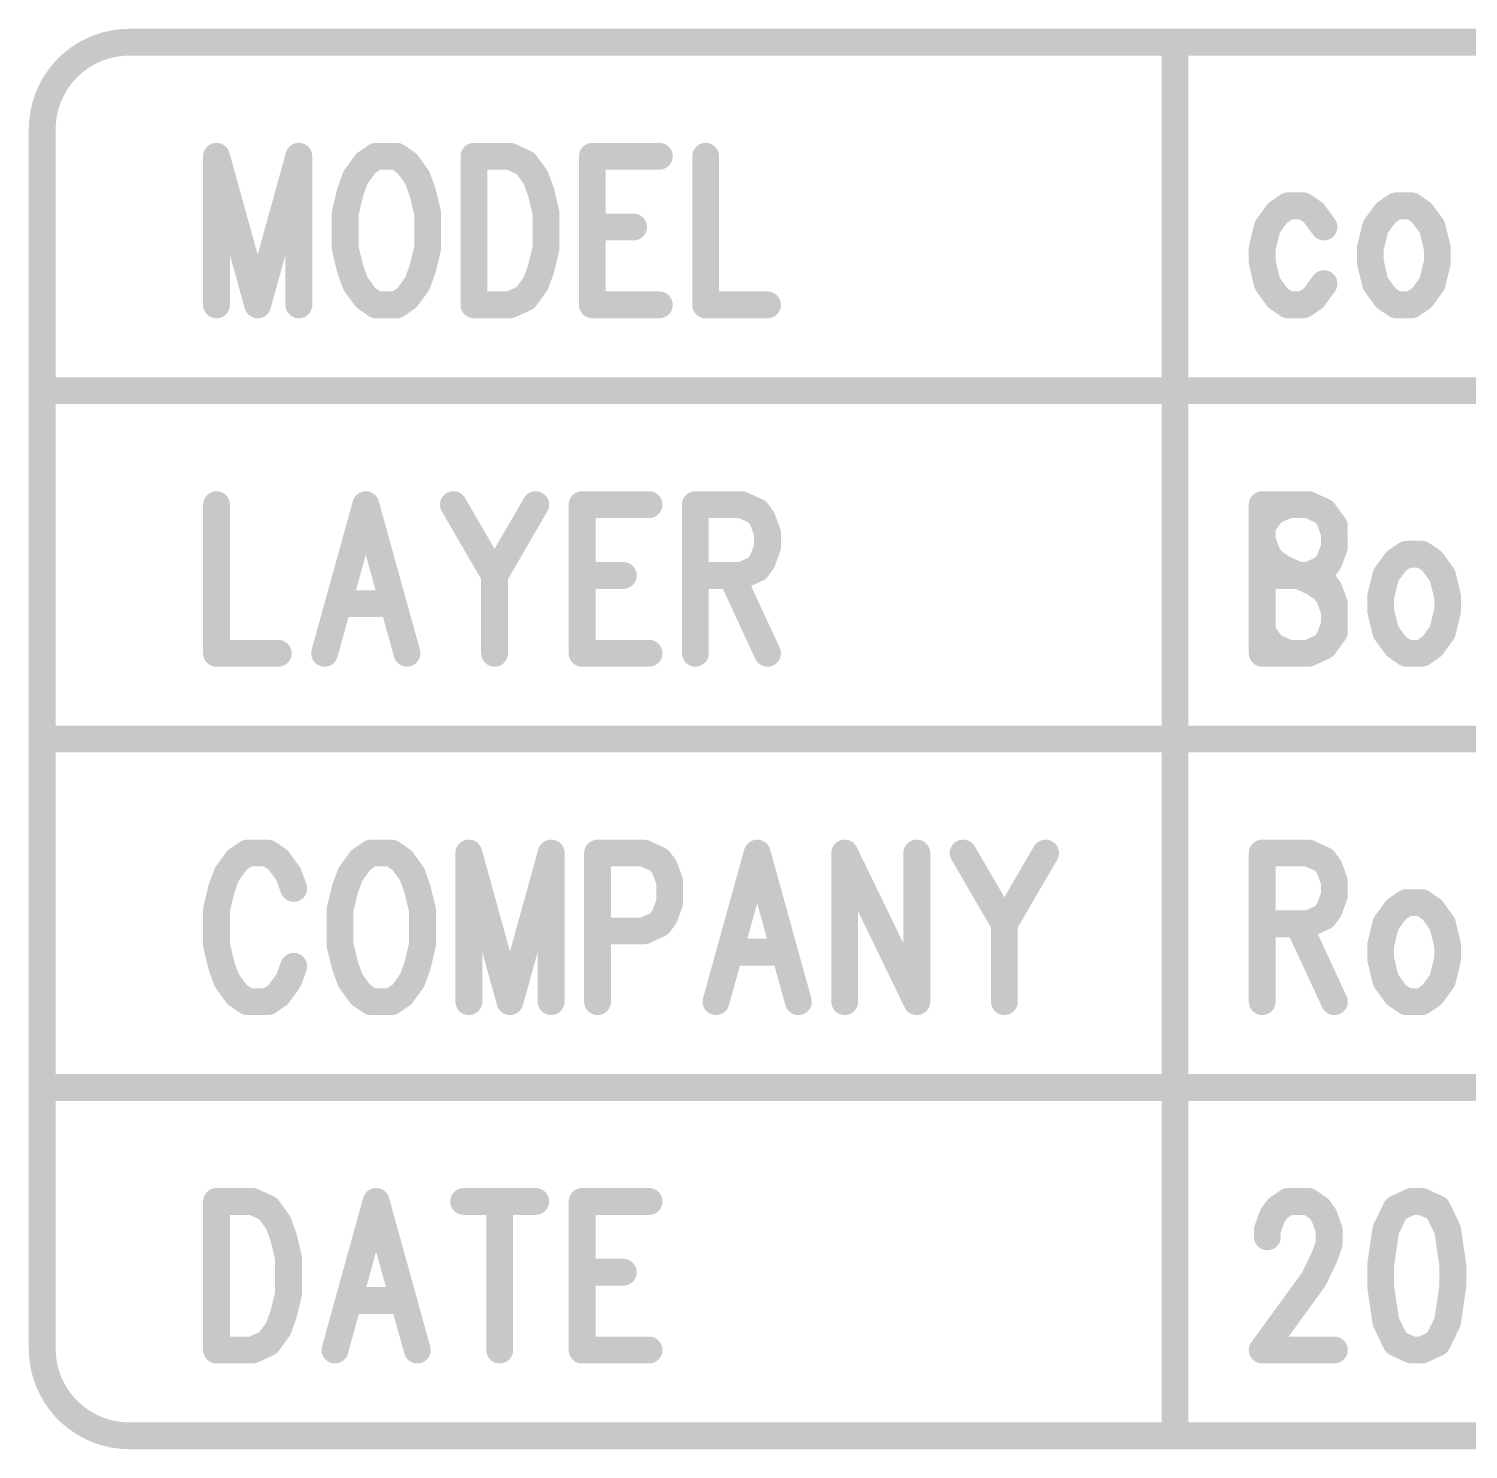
# Model space of a CAD drawing. Extents: x 100 to 144.1, y 93.1 to 144.1.
# Drawn here: x 100 to 105.37, y 93.15 to 98.45 of the extents above; entities that cross this region are included whole.
import ezdxf

# ---------------------------------------------------------------- set-up
doc = ezdxf.new("R2010")
doc.units = 0
doc.layers.get('0').update_dxf_attribs({"linetype": 'CONTINUOUS'})
doc.layers.add('MASK-BOTTOM_PHO', color=5, linetype='CONTINUOUS')
doc.layers.add('SILK-BOTTOM_PHO', color=14, linetype='CONTINUOUS')

# ---------------------------------------------------------------- blocks, each defined once
blk = doc.blocks.new('ROUND_1')
at = {"const_width": 0.050038}
blk.add_lwpolyline([(-0.025018, 0, 1), (0.025018, 0, 1)], format="xyb", close=True, dxfattribs=at)

msp = doc.modelspace()

# ---------------------------------------------------------------- linework, layer by layer
at = {"layer": 'MASK-BOTTOM_PHO', "const_width": 0.100076}
for points in [[(100.374958, 98.400108, 0.4142154), (100.050092, 98.074988)], [(100.050092, 93.525086, 0.4142154), (100.374958, 93.199966)]]:
    msp.add_lwpolyline(points, format="xyb", dxfattribs=at)
for points in [[(127.674878, 98.400108), (100.374958, 98.400108)], [(104.274874, 98.400108), (104.274874, 93.199966)], [(100.050092, 98.074988), (100.050092, 93.525086)], [(100.700078, 97.974404), (100.700078, 97.419922)], [(100.700078, 97.974404), (100.853748, 97.419922)], [(101.007164, 97.974404), (100.853748, 97.419922)], [(101.007164, 97.974404), (101.007164, 97.419922)], [(101.295454, 97.974404), (101.256846, 97.947988)], [(101.372162, 97.974404), (101.295454, 97.974404)], [(101.410516, 97.947988), (101.372162, 97.974404)], [(101.660198, 97.974404), (101.660198, 97.419922)], [(101.660198, 97.974404), (101.794564, 97.974404)], [(101.794564, 97.974404), (101.852222, 97.947988)], [(102.101904, 97.974404), (102.101904, 97.419922)], [(102.101904, 97.974404), (102.351586, 97.974404)], [(102.524306, 97.974404), (102.524306, 97.419922)], [(101.256846, 97.947988), (101.218492, 97.895156)], [(101.44887, 97.895156), (101.410516, 97.947988)], [(101.852222, 97.947988), (101.890576, 97.895156)], [(101.218492, 97.895156), (101.199442, 97.842324)], [(101.468174, 97.842324), (101.44887, 97.895156)], [(101.890576, 97.895156), (101.90988, 97.842324)], [(101.199442, 97.842324), (101.180138, 97.763076)], [(101.487478, 97.763076), (101.468174, 97.842324)], [(101.90988, 97.842324), (101.929184, 97.763076)], [(101.180138, 97.763076), (101.180138, 97.63125)], [(101.487478, 97.63125), (101.487478, 97.763076)], [(101.929184, 97.763076), (101.929184, 97.63125)], [(104.657652, 97.763076), (104.619298, 97.710498)], [(104.696006, 97.789492), (104.657652, 97.763076)], [(104.753664, 97.789492), (104.696006, 97.789492)], [(104.792018, 97.763076), (104.753664, 97.789492)], [(104.830372, 97.710498), (104.792018, 97.763076)], [(105.061004, 97.763076), (105.022396, 97.710498)], [(105.099358, 97.789492), (105.061004, 97.763076)], [(105.157016, 97.789492), (105.099358, 97.789492)], [(105.19537, 97.763076), (105.157016, 97.789492)], [(105.233724, 97.710498), (105.19537, 97.763076)], [(102.101904, 97.710498), (102.255574, 97.710498)], [(104.619298, 97.710498), (104.599994, 97.63125)], [(105.022396, 97.710498), (105.003346, 97.63125)], [(105.253028, 97.63125), (105.233724, 97.710498)], [(101.180138, 97.63125), (101.199442, 97.552002)], [(101.468174, 97.552002), (101.487478, 97.63125)], [(101.929184, 97.63125), (101.90988, 97.552002)], [(104.599994, 97.63125), (104.599994, 97.578418)], [(105.003346, 97.63125), (105.003346, 97.578418)], [(105.253028, 97.578418), (105.253028, 97.63125)], [(101.199442, 97.552002), (101.218492, 97.49917)], [(101.44887, 97.49917), (101.468174, 97.552002)], [(101.90988, 97.552002), (101.890576, 97.49917)], [(104.599994, 97.578418), (104.619298, 97.49917)], [(105.003346, 97.578418), (105.022396, 97.49917)], [(105.233724, 97.49917), (105.253028, 97.578418)], [(101.218492, 97.49917), (101.256846, 97.446338)], [(101.410516, 97.446338), (101.44887, 97.49917)], [(101.890576, 97.49917), (101.852222, 97.446338)], [(104.619298, 97.49917), (104.657652, 97.446338)], [(104.792018, 97.446338), (104.830372, 97.49917)], [(105.022396, 97.49917), (105.061004, 97.446338)], [(105.19537, 97.446338), (105.233724, 97.49917)], [(101.256846, 97.446338), (101.295454, 97.419922)], [(101.372162, 97.419922), (101.410516, 97.446338)], [(101.852222, 97.446338), (101.794564, 97.419922)], [(104.657652, 97.446338), (104.696006, 97.419922)], [(104.753664, 97.419922), (104.792018, 97.446338)], [(105.061004, 97.446338), (105.099358, 97.419922)], [(105.157016, 97.419922), (105.19537, 97.446338)], [(101.295454, 97.419922), (101.372162, 97.419922)], [(101.794564, 97.419922), (101.660198, 97.419922)], [(102.101904, 97.419922), (102.351586, 97.419922)], [(102.524306, 97.419922), (102.754938, 97.419922)], [(104.696006, 97.419922), (104.753664, 97.419922)], [(105.099358, 97.419922), (105.157016, 97.419922)], [(120.525032, 97.099882), (100.050092, 97.099882)], [(100.700078, 96.674432), (100.700078, 96.11995)], [(101.256846, 96.674432), (101.103176, 96.11995)], [(101.256846, 96.674432), (101.410516, 96.11995)], [(101.58349, 96.674432), (101.73716, 96.410272)], [(101.890576, 96.674432), (101.73716, 96.410272)], [(102.06355, 96.674432), (102.06355, 96.11995)], [(102.06355, 96.674432), (102.313232, 96.674432)], [(102.485952, 96.674432), (102.485952, 96.11995)], [(102.485952, 96.674432), (102.658926, 96.674432)], [(102.658926, 96.674432), (102.716584, 96.648016)], [(102.716584, 96.648016), (102.735634, 96.6216)], [(104.638348, 96.648016), (104.599994, 96.595184)], [(104.696006, 96.674432), (104.638348, 96.648016)], [(104.772714, 96.674432), (104.696006, 96.674432)], [(104.830372, 96.648016), (104.772714, 96.674432)], [(104.86898, 96.595184), (104.830372, 96.648016)], [(102.735634, 96.6216), (102.754938, 96.568768)], [(104.599994, 96.595184), (104.599994, 96.542352)], [(102.754938, 96.568768), (102.754938, 96.515936)], [(104.599994, 96.542352), (104.619298, 96.48952)], [(102.754938, 96.515936), (102.735634, 96.463104)], [(104.619298, 96.48952), (104.638348, 96.463104)], [(105.137712, 96.48952), (105.099358, 96.463104)], [(105.19537, 96.48952), (105.137712, 96.48952)], [(105.233724, 96.463104), (105.19537, 96.48952)], [(102.716584, 96.436688), (102.658926, 96.410272)], [(102.735634, 96.463104), (102.716584, 96.436688)], [(104.638348, 96.463104), (104.676702, 96.436688)], [(104.676702, 96.436688), (104.792018, 96.38411)], [(105.099358, 96.463104), (105.061004, 96.410272)], [(105.272078, 96.410272), (105.233724, 96.463104)], [(101.73716, 96.410272), (101.73716, 96.11995)], [(102.06355, 96.410272), (102.21722, 96.410272)], [(102.658926, 96.410272), (102.485952, 96.410272)], [(102.620572, 96.410272), (102.754938, 96.11995)], [(104.792018, 96.38411), (104.830372, 96.357694)], [(105.061004, 96.410272), (105.0417, 96.331278)], [(105.291382, 96.331278), (105.272078, 96.410272)], [(104.830372, 96.357694), (104.849676, 96.331278)], [(104.849676, 96.331278), (104.86898, 96.278446)], [(105.0417, 96.331278), (105.0417, 96.278446)], [(105.291382, 96.278446), (105.291382, 96.331278)], [(101.160834, 96.304862), (101.352858, 96.304862)], [(104.86898, 96.278446), (104.86898, 96.199198)], [(105.0417, 96.278446), (105.061004, 96.199198)], [(105.272078, 96.199198), (105.291382, 96.278446)], [(104.638348, 96.146366), (104.599994, 96.199198)], [(104.86898, 96.199198), (104.830372, 96.146366)], [(105.061004, 96.199198), (105.099358, 96.146366)], [(105.233724, 96.146366), (105.272078, 96.199198)], [(100.700078, 96.11995), (100.930456, 96.11995)], [(102.06355, 96.11995), (102.313232, 96.11995)], [(104.696006, 96.11995), (104.638348, 96.146366)], [(104.772714, 96.11995), (104.696006, 96.11995)], [(104.830372, 96.146366), (104.772714, 96.11995)], [(105.099358, 96.146366), (105.137712, 96.11995)], [(105.137712, 96.11995), (105.19537, 96.11995)], [(105.19537, 96.11995), (105.233724, 96.146366)], [(120.525032, 95.79991), (100.050092, 95.79991)], [(100.776786, 95.348044), (100.738432, 95.295212)], [(100.81514, 95.37446), (100.776786, 95.348044)], [(100.892102, 95.37446), (100.81514, 95.37446)], [(100.930456, 95.348044), (100.892102, 95.37446)], [(100.96881, 95.295212), (100.930456, 95.348044)], [(101.237796, 95.348044), (101.199442, 95.295212)], [(101.27615, 95.37446), (101.237796, 95.348044)], [(101.352858, 95.37446), (101.27615, 95.37446)], [(101.391466, 95.348044), (101.352858, 95.37446)], [(101.42982, 95.295212), (101.391466, 95.348044)], [(101.641148, 95.37446), (101.641148, 94.819978)], [(101.641148, 95.37446), (101.794564, 94.819978)], [(101.948234, 95.37446), (101.794564, 94.819978)], [(101.948234, 95.37446), (101.948234, 94.819978)], [(102.121208, 95.37446), (102.121208, 94.819978)], [(102.121208, 95.37446), (102.293928, 95.37446)], [(102.293928, 95.37446), (102.351586, 95.348044)], [(102.351586, 95.348044), (102.37089, 95.321628)], [(102.716584, 95.37446), (102.562914, 94.819978)], [(102.716584, 95.37446), (102.87, 94.819978)], [(103.042974, 95.37446), (103.042974, 94.819978)], [(103.042974, 95.37446), (103.311706, 94.819978)], [(103.311706, 95.37446), (103.311706, 94.819978)], [(103.48468, 95.37446), (103.63835, 95.1103)], [(103.79202, 95.37446), (103.63835, 95.1103)], [(104.599994, 95.37446), (104.599994, 94.819978)], [(104.599994, 95.37446), (104.772714, 95.37446)], [(104.772714, 95.37446), (104.830372, 95.348044)], [(104.830372, 95.348044), (104.849676, 95.321628)], [(100.738432, 95.295212), (100.719128, 95.24238)], [(100.988114, 95.24238), (100.96881, 95.295212)], [(101.199442, 95.295212), (101.180138, 95.24238)], [(101.44887, 95.24238), (101.42982, 95.295212)], [(102.37089, 95.321628), (102.38994, 95.268796)], [(104.849676, 95.321628), (104.86898, 95.268796)], [(100.719128, 95.24238), (100.700078, 95.163132)], [(101.180138, 95.24238), (101.160834, 95.163132)], [(101.468174, 95.163132), (101.44887, 95.24238)], [(102.38994, 95.268796), (102.38994, 95.189548)], [(104.86898, 95.268796), (104.86898, 95.215964)], [(102.38994, 95.189548), (102.37089, 95.136716)], [(104.86898, 95.215964), (104.849676, 95.163132)], [(105.137712, 95.189548), (105.099358, 95.163132)], [(105.19537, 95.189548), (105.137712, 95.189548)], [(105.233724, 95.163132), (105.19537, 95.189548)], [(100.700078, 95.163132), (100.700078, 95.031052)], [(101.160834, 95.163132), (101.160834, 95.031052)], [(101.468174, 95.031052), (101.468174, 95.163132)], [(102.37089, 95.136716), (102.351586, 95.1103)], [(104.830372, 95.136716), (104.772714, 95.1103)], [(104.849676, 95.163132), (104.830372, 95.136716)], [(105.099358, 95.163132), (105.061004, 95.1103)], [(105.272078, 95.1103), (105.233724, 95.163132)], [(102.293928, 95.083884), (102.121208, 95.083884)], [(102.351586, 95.1103), (102.293928, 95.083884)], [(103.63835, 95.1103), (103.63835, 94.819978)], [(104.772714, 95.1103), (104.599994, 95.1103)], [(104.73436, 95.1103), (104.86898, 94.819978)], [(105.061004, 95.1103), (105.0417, 95.031052)], [(105.291382, 95.031052), (105.272078, 95.1103)], [(100.700078, 95.031052), (100.719128, 94.952058)], [(101.160834, 95.031052), (101.180138, 94.952058)], [(101.44887, 94.952058), (101.468174, 95.031052)], [(105.0417, 95.031052), (105.0417, 94.978474)], [(105.291382, 94.978474), (105.291382, 95.031052)], [(102.620572, 95.00489), (102.812596, 95.00489)], [(105.0417, 94.978474), (105.061004, 94.899226)], [(105.272078, 94.899226), (105.291382, 94.978474)], [(100.719128, 94.952058), (100.738432, 94.899226)], [(100.96881, 94.899226), (100.988114, 94.952058)], [(101.180138, 94.952058), (101.199442, 94.899226)], [(101.42982, 94.899226), (101.44887, 94.952058)], [(100.738432, 94.899226), (100.776786, 94.846394)], [(100.930456, 94.846394), (100.96881, 94.899226)], [(101.199442, 94.899226), (101.237796, 94.846394)], [(101.391466, 94.846394), (101.42982, 94.899226)], [(105.061004, 94.899226), (105.099358, 94.846394)], [(105.233724, 94.846394), (105.272078, 94.899226)], [(100.776786, 94.846394), (100.81514, 94.819978)], [(100.81514, 94.819978), (100.892102, 94.819978)], [(100.892102, 94.819978), (100.930456, 94.846394)], [(101.237796, 94.846394), (101.27615, 94.819978)], [(101.27615, 94.819978), (101.352858, 94.819978)], [(101.352858, 94.819978), (101.391466, 94.846394)], [(105.099358, 94.846394), (105.137712, 94.819978)], [(105.137712, 94.819978), (105.19537, 94.819978)], [(105.19537, 94.819978), (105.233724, 94.846394)], [(120.525032, 94.499938), (100.050092, 94.499938)], [(100.700078, 94.074488), (100.700078, 93.520006)], [(100.700078, 94.074488), (100.834444, 94.074488)], [(100.834444, 94.074488), (100.892102, 94.048072)], [(101.295454, 94.074488), (101.141784, 93.520006)], [(101.295454, 94.074488), (101.44887, 93.520006)], [(101.621844, 94.074488), (101.890576, 94.074488)], [(101.75621, 94.074488), (101.75621, 93.520006)], [(102.06355, 94.074488), (102.06355, 93.520006)], [(102.06355, 94.074488), (102.313232, 94.074488)], [(104.657652, 94.048072), (104.696006, 94.074488)], [(104.696006, 94.074488), (104.772714, 94.074488)], [(104.772714, 94.074488), (104.811322, 94.048072)], [(105.157016, 94.074488), (105.099358, 94.048072)], [(105.19537, 94.074488), (105.157016, 94.074488)], [(105.253028, 94.048072), (105.19537, 94.074488)], [(100.892102, 94.048072), (100.930456, 93.99524)], [(104.619298, 93.968824), (104.638348, 94.021656)], [(104.638348, 94.021656), (104.657652, 94.048072)], [(104.811322, 94.048072), (104.830372, 94.021656)], [(104.830372, 94.021656), (104.849676, 93.968824)], [(105.099358, 94.048072), (105.061004, 93.968824)], [(105.291382, 93.968824), (105.253028, 94.048072)], [(100.930456, 93.99524), (100.94976, 93.942408)], [(104.619298, 93.942408), (104.619298, 93.968824)], [(104.849676, 93.968824), (104.849676, 93.915992)], [(105.061004, 93.968824), (105.0417, 93.836744)], [(105.310686, 93.836744), (105.291382, 93.968824)], [(100.94976, 93.942408), (100.96881, 93.86316)], [(104.849676, 93.915992), (104.830372, 93.86316)], [(100.96881, 93.86316), (100.96881, 93.73108)], [(104.830372, 93.86316), (104.792018, 93.783912)], [(102.06355, 93.810328), (102.21722, 93.810328)], [(105.0417, 93.836744), (105.0417, 93.757496)], [(105.310686, 93.757496), (105.310686, 93.836744)], [(104.792018, 93.783912), (104.599994, 93.520006)], [(105.0417, 93.757496), (105.061004, 93.62567)], [(105.291382, 93.62567), (105.310686, 93.757496)], [(100.96881, 93.73108), (100.94976, 93.651832)], [(101.199442, 93.704664), (101.391466, 93.704664)], [(100.94976, 93.651832), (100.930456, 93.599254)], [(105.061004, 93.62567), (105.099358, 93.546422)], [(105.253028, 93.546422), (105.291382, 93.62567)], [(100.930456, 93.599254), (100.892102, 93.546422)], [(100.834444, 93.520006), (100.700078, 93.520006)], [(100.892102, 93.546422), (100.834444, 93.520006)], [(102.06355, 93.520006), (102.313232, 93.520006)], [(104.599994, 93.520006), (104.86898, 93.520006)], [(105.099358, 93.546422), (105.157016, 93.520006)], [(105.157016, 93.520006), (105.19537, 93.520006)], [(105.19537, 93.520006), (105.253028, 93.546422)], [(100.374958, 93.199966), (127.674878, 93.199966)]]:
    msp.add_lwpolyline(points, dxfattribs=at)
at = {"layer": 'SILK-BOTTOM_PHO', "const_width": 0.100076}
for points in [[(100.374958, 98.400108, 0.4142154), (100.050092, 98.074988)], [(100.050092, 93.525086, 0.4142154), (100.374958, 93.199966)]]:
    msp.add_lwpolyline(points, format="xyb", dxfattribs=at)
for points in [[(127.674878, 98.400108), (100.374958, 98.400108)], [(104.274874, 98.400108), (104.274874, 93.199966)], [(100.050092, 98.074988), (100.050092, 93.525086)], [(100.700078, 97.974404), (100.700078, 97.419922)], [(100.700078, 97.974404), (100.853748, 97.419922)], [(101.007164, 97.974404), (100.853748, 97.419922)], [(101.007164, 97.974404), (101.007164, 97.419922)], [(101.295454, 97.974404), (101.256846, 97.947988)], [(101.372162, 97.974404), (101.295454, 97.974404)], [(101.410516, 97.947988), (101.372162, 97.974404)], [(101.660198, 97.974404), (101.660198, 97.419922)], [(101.660198, 97.974404), (101.794564, 97.974404)], [(101.794564, 97.974404), (101.852222, 97.947988)], [(102.101904, 97.974404), (102.101904, 97.419922)], [(102.101904, 97.974404), (102.351586, 97.974404)], [(102.524306, 97.974404), (102.524306, 97.419922)], [(101.256846, 97.947988), (101.218492, 97.895156)], [(101.44887, 97.895156), (101.410516, 97.947988)], [(101.852222, 97.947988), (101.890576, 97.895156)], [(101.218492, 97.895156), (101.199442, 97.842324)], [(101.468174, 97.842324), (101.44887, 97.895156)], [(101.890576, 97.895156), (101.90988, 97.842324)], [(101.199442, 97.842324), (101.180138, 97.763076)], [(101.487478, 97.763076), (101.468174, 97.842324)], [(101.90988, 97.842324), (101.929184, 97.763076)], [(101.180138, 97.763076), (101.180138, 97.63125)], [(101.487478, 97.63125), (101.487478, 97.763076)], [(101.929184, 97.763076), (101.929184, 97.63125)], [(104.657652, 97.763076), (104.619298, 97.710498)], [(104.696006, 97.789492), (104.657652, 97.763076)], [(104.753664, 97.789492), (104.696006, 97.789492)], [(104.792018, 97.763076), (104.753664, 97.789492)], [(104.830372, 97.710498), (104.792018, 97.763076)], [(105.061004, 97.763076), (105.022396, 97.710498)], [(105.099358, 97.789492), (105.061004, 97.763076)], [(105.157016, 97.789492), (105.099358, 97.789492)], [(105.19537, 97.763076), (105.157016, 97.789492)], [(105.233724, 97.710498), (105.19537, 97.763076)], [(102.101904, 97.710498), (102.255574, 97.710498)], [(104.619298, 97.710498), (104.599994, 97.63125)], [(105.022396, 97.710498), (105.003346, 97.63125)], [(105.253028, 97.63125), (105.233724, 97.710498)], [(101.180138, 97.63125), (101.199442, 97.552002)], [(101.468174, 97.552002), (101.487478, 97.63125)], [(101.929184, 97.63125), (101.90988, 97.552002)], [(104.599994, 97.63125), (104.599994, 97.578418)], [(105.003346, 97.63125), (105.003346, 97.578418)], [(105.253028, 97.578418), (105.253028, 97.63125)], [(101.199442, 97.552002), (101.218492, 97.49917)], [(101.44887, 97.49917), (101.468174, 97.552002)], [(101.90988, 97.552002), (101.890576, 97.49917)], [(104.599994, 97.578418), (104.619298, 97.49917)], [(105.003346, 97.578418), (105.022396, 97.49917)], [(105.233724, 97.49917), (105.253028, 97.578418)], [(101.218492, 97.49917), (101.256846, 97.446338)], [(101.410516, 97.446338), (101.44887, 97.49917)], [(101.890576, 97.49917), (101.852222, 97.446338)], [(104.619298, 97.49917), (104.657652, 97.446338)], [(104.792018, 97.446338), (104.830372, 97.49917)], [(105.022396, 97.49917), (105.061004, 97.446338)], [(105.19537, 97.446338), (105.233724, 97.49917)], [(101.256846, 97.446338), (101.295454, 97.419922)], [(101.372162, 97.419922), (101.410516, 97.446338)], [(101.852222, 97.446338), (101.794564, 97.419922)], [(104.657652, 97.446338), (104.696006, 97.419922)], [(104.753664, 97.419922), (104.792018, 97.446338)], [(105.061004, 97.446338), (105.099358, 97.419922)], [(105.157016, 97.419922), (105.19537, 97.446338)], [(101.295454, 97.419922), (101.372162, 97.419922)], [(101.794564, 97.419922), (101.660198, 97.419922)], [(102.101904, 97.419922), (102.351586, 97.419922)], [(102.524306, 97.419922), (102.754938, 97.419922)], [(104.696006, 97.419922), (104.753664, 97.419922)], [(105.099358, 97.419922), (105.157016, 97.419922)], [(120.525032, 97.099882), (100.050092, 97.099882)], [(100.700078, 96.674432), (100.700078, 96.11995)], [(101.256846, 96.674432), (101.103176, 96.11995)], [(101.256846, 96.674432), (101.410516, 96.11995)], [(101.58349, 96.674432), (101.73716, 96.410272)], [(101.890576, 96.674432), (101.73716, 96.410272)], [(102.06355, 96.674432), (102.06355, 96.11995)], [(102.06355, 96.674432), (102.313232, 96.674432)], [(102.485952, 96.674432), (102.485952, 96.11995)], [(102.485952, 96.674432), (102.658926, 96.674432)], [(102.658926, 96.674432), (102.716584, 96.648016)], [(102.716584, 96.648016), (102.735634, 96.6216)], [(104.599994, 96.674432), (104.599994, 96.11995)], [(104.599994, 96.674432), (104.772714, 96.674432)], [(104.772714, 96.674432), (104.830372, 96.648016)], [(104.830372, 96.648016), (104.849676, 96.6216)], [(102.735634, 96.6216), (102.754938, 96.568768)], [(104.849676, 96.6216), (104.86898, 96.568768)], [(102.754938, 96.568768), (102.754938, 96.515936)], [(104.86898, 96.568768), (104.86898, 96.515936)], [(102.754938, 96.515936), (102.735634, 96.463104)], [(104.86898, 96.515936), (104.849676, 96.463104)], [(105.137712, 96.48952), (105.099358, 96.463104)], [(105.19537, 96.48952), (105.137712, 96.48952)], [(105.233724, 96.463104), (105.19537, 96.48952)], [(102.716584, 96.436688), (102.658926, 96.410272)], [(102.735634, 96.463104), (102.716584, 96.436688)], [(104.830372, 96.436688), (104.772714, 96.410272)], [(104.849676, 96.463104), (104.830372, 96.436688)], [(105.099358, 96.463104), (105.061004, 96.410272)], [(105.272078, 96.410272), (105.233724, 96.463104)], [(101.73716, 96.410272), (101.73716, 96.11995)], [(102.06355, 96.410272), (102.21722, 96.410272)], [(102.658926, 96.410272), (102.485952, 96.410272)], [(102.620572, 96.410272), (102.754938, 96.11995)], [(104.599994, 96.410272), (104.772714, 96.410272)], [(104.772714, 96.410272), (104.830372, 96.38411)], [(104.830372, 96.38411), (104.849676, 96.357694)], [(105.061004, 96.410272), (105.0417, 96.331278)], [(105.291382, 96.331278), (105.272078, 96.410272)], [(104.849676, 96.357694), (104.86898, 96.304862)], [(105.0417, 96.331278), (105.0417, 96.278446)], [(105.291382, 96.278446), (105.291382, 96.331278)], [(101.160834, 96.304862), (101.352858, 96.304862)], [(104.86898, 96.304862), (104.86898, 96.225614)], [(105.0417, 96.278446), (105.061004, 96.199198)], [(105.272078, 96.199198), (105.291382, 96.278446)], [(104.86898, 96.225614), (104.849676, 96.172782)], [(104.849676, 96.172782), (104.830372, 96.146366)], [(105.061004, 96.199198), (105.099358, 96.146366)], [(105.233724, 96.146366), (105.272078, 96.199198)], [(100.700078, 96.11995), (100.930456, 96.11995)], [(102.06355, 96.11995), (102.313232, 96.11995)], [(104.772714, 96.11995), (104.599994, 96.11995)], [(104.830372, 96.146366), (104.772714, 96.11995)], [(105.099358, 96.146366), (105.137712, 96.11995)], [(105.137712, 96.11995), (105.19537, 96.11995)], [(105.19537, 96.11995), (105.233724, 96.146366)], [(120.525032, 95.79991), (100.050092, 95.79991)], [(100.776786, 95.348044), (100.738432, 95.295212)], [(100.81514, 95.37446), (100.776786, 95.348044)], [(100.892102, 95.37446), (100.81514, 95.37446)], [(100.930456, 95.348044), (100.892102, 95.37446)], [(100.96881, 95.295212), (100.930456, 95.348044)], [(101.237796, 95.348044), (101.199442, 95.295212)], [(101.27615, 95.37446), (101.237796, 95.348044)], [(101.352858, 95.37446), (101.27615, 95.37446)], [(101.391466, 95.348044), (101.352858, 95.37446)], [(101.42982, 95.295212), (101.391466, 95.348044)], [(101.641148, 95.37446), (101.641148, 94.819978)], [(101.641148, 95.37446), (101.794564, 94.819978)], [(101.948234, 95.37446), (101.794564, 94.819978)], [(101.948234, 95.37446), (101.948234, 94.819978)], [(102.121208, 95.37446), (102.121208, 94.819978)], [(102.121208, 95.37446), (102.293928, 95.37446)], [(102.293928, 95.37446), (102.351586, 95.348044)], [(102.351586, 95.348044), (102.37089, 95.321628)], [(102.716584, 95.37446), (102.562914, 94.819978)], [(102.716584, 95.37446), (102.87, 94.819978)], [(103.042974, 95.37446), (103.042974, 94.819978)], [(103.042974, 95.37446), (103.311706, 94.819978)], [(103.311706, 95.37446), (103.311706, 94.819978)], [(103.48468, 95.37446), (103.63835, 95.1103)], [(103.79202, 95.37446), (103.63835, 95.1103)], [(104.599994, 95.37446), (104.599994, 94.819978)], [(104.599994, 95.37446), (104.772714, 95.37446)], [(104.772714, 95.37446), (104.830372, 95.348044)], [(104.830372, 95.348044), (104.849676, 95.321628)], [(100.738432, 95.295212), (100.719128, 95.24238)], [(100.988114, 95.24238), (100.96881, 95.295212)], [(101.199442, 95.295212), (101.180138, 95.24238)], [(101.44887, 95.24238), (101.42982, 95.295212)], [(102.37089, 95.321628), (102.38994, 95.268796)], [(104.849676, 95.321628), (104.86898, 95.268796)], [(100.719128, 95.24238), (100.700078, 95.163132)], [(101.180138, 95.24238), (101.160834, 95.163132)], [(101.468174, 95.163132), (101.44887, 95.24238)], [(102.38994, 95.268796), (102.38994, 95.189548)], [(104.86898, 95.268796), (104.86898, 95.215964)], [(102.38994, 95.189548), (102.37089, 95.136716)], [(104.86898, 95.215964), (104.849676, 95.163132)], [(105.137712, 95.189548), (105.099358, 95.163132)], [(105.19537, 95.189548), (105.137712, 95.189548)], [(105.233724, 95.163132), (105.19537, 95.189548)], [(100.700078, 95.163132), (100.700078, 95.031052)], [(101.160834, 95.163132), (101.160834, 95.031052)], [(101.468174, 95.031052), (101.468174, 95.163132)], [(102.37089, 95.136716), (102.351586, 95.1103)], [(104.830372, 95.136716), (104.772714, 95.1103)], [(104.849676, 95.163132), (104.830372, 95.136716)], [(105.099358, 95.163132), (105.061004, 95.1103)], [(105.272078, 95.1103), (105.233724, 95.163132)], [(102.293928, 95.083884), (102.121208, 95.083884)], [(102.351586, 95.1103), (102.293928, 95.083884)], [(103.63835, 95.1103), (103.63835, 94.819978)], [(104.772714, 95.1103), (104.599994, 95.1103)], [(104.73436, 95.1103), (104.86898, 94.819978)], [(105.061004, 95.1103), (105.0417, 95.031052)], [(105.291382, 95.031052), (105.272078, 95.1103)], [(100.700078, 95.031052), (100.719128, 94.952058)], [(101.160834, 95.031052), (101.180138, 94.952058)], [(101.44887, 94.952058), (101.468174, 95.031052)], [(105.0417, 95.031052), (105.0417, 94.978474)], [(105.291382, 94.978474), (105.291382, 95.031052)], [(102.620572, 95.00489), (102.812596, 95.00489)], [(105.0417, 94.978474), (105.061004, 94.899226)], [(105.272078, 94.899226), (105.291382, 94.978474)], [(100.719128, 94.952058), (100.738432, 94.899226)], [(100.96881, 94.899226), (100.988114, 94.952058)], [(101.180138, 94.952058), (101.199442, 94.899226)], [(101.42982, 94.899226), (101.44887, 94.952058)], [(100.738432, 94.899226), (100.776786, 94.846394)], [(100.930456, 94.846394), (100.96881, 94.899226)], [(101.199442, 94.899226), (101.237796, 94.846394)], [(101.391466, 94.846394), (101.42982, 94.899226)], [(105.061004, 94.899226), (105.099358, 94.846394)], [(105.233724, 94.846394), (105.272078, 94.899226)], [(100.776786, 94.846394), (100.81514, 94.819978)], [(100.81514, 94.819978), (100.892102, 94.819978)], [(100.892102, 94.819978), (100.930456, 94.846394)], [(101.237796, 94.846394), (101.27615, 94.819978)], [(101.27615, 94.819978), (101.352858, 94.819978)], [(101.352858, 94.819978), (101.391466, 94.846394)], [(105.099358, 94.846394), (105.137712, 94.819978)], [(105.137712, 94.819978), (105.19537, 94.819978)], [(105.19537, 94.819978), (105.233724, 94.846394)], [(120.525032, 94.499938), (100.050092, 94.499938)], [(100.700078, 94.074488), (100.700078, 93.520006)], [(100.700078, 94.074488), (100.834444, 94.074488)], [(100.834444, 94.074488), (100.892102, 94.048072)], [(101.295454, 94.074488), (101.141784, 93.520006)], [(101.295454, 94.074488), (101.44887, 93.520006)], [(101.621844, 94.074488), (101.890576, 94.074488)], [(101.75621, 94.074488), (101.75621, 93.520006)], [(102.06355, 94.074488), (102.06355, 93.520006)], [(102.06355, 94.074488), (102.313232, 94.074488)], [(104.657652, 94.048072), (104.696006, 94.074488)], [(104.696006, 94.074488), (104.772714, 94.074488)], [(104.772714, 94.074488), (104.811322, 94.048072)], [(105.157016, 94.074488), (105.099358, 94.048072)], [(105.19537, 94.074488), (105.157016, 94.074488)], [(105.253028, 94.048072), (105.19537, 94.074488)], [(100.892102, 94.048072), (100.930456, 93.99524)], [(104.619298, 93.968824), (104.638348, 94.021656)], [(104.638348, 94.021656), (104.657652, 94.048072)], [(104.811322, 94.048072), (104.830372, 94.021656)], [(104.830372, 94.021656), (104.849676, 93.968824)], [(105.099358, 94.048072), (105.061004, 93.968824)], [(105.291382, 93.968824), (105.253028, 94.048072)], [(100.930456, 93.99524), (100.94976, 93.942408)], [(104.619298, 93.942408), (104.619298, 93.968824)], [(104.849676, 93.968824), (104.849676, 93.915992)], [(105.061004, 93.968824), (105.0417, 93.836744)], [(105.310686, 93.836744), (105.291382, 93.968824)], [(100.94976, 93.942408), (100.96881, 93.86316)], [(104.849676, 93.915992), (104.830372, 93.86316)], [(100.96881, 93.86316), (100.96881, 93.73108)], [(104.830372, 93.86316), (104.792018, 93.783912)], [(102.06355, 93.810328), (102.21722, 93.810328)], [(105.0417, 93.836744), (105.0417, 93.757496)], [(105.310686, 93.757496), (105.310686, 93.836744)], [(104.792018, 93.783912), (104.599994, 93.520006)], [(105.0417, 93.757496), (105.061004, 93.62567)], [(105.291382, 93.62567), (105.310686, 93.757496)], [(100.96881, 93.73108), (100.94976, 93.651832)], [(101.199442, 93.704664), (101.391466, 93.704664)], [(100.94976, 93.651832), (100.930456, 93.599254)], [(105.061004, 93.62567), (105.099358, 93.546422)], [(105.253028, 93.546422), (105.291382, 93.62567)], [(100.930456, 93.599254), (100.892102, 93.546422)], [(100.834444, 93.520006), (100.700078, 93.520006)], [(100.892102, 93.546422), (100.834444, 93.520006)], [(102.06355, 93.520006), (102.313232, 93.520006)], [(104.599994, 93.520006), (104.86898, 93.520006)], [(105.099358, 93.546422), (105.157016, 93.520006)], [(105.157016, 93.520006), (105.19537, 93.520006)], [(105.19537, 93.520006), (105.253028, 93.546422)], [(100.374958, 93.199966), (127.674878, 93.199966)]]:
    msp.add_lwpolyline(points, dxfattribs=at)

# ---------------------------------------------------------------- block references
at = {"layer": 'MASK-BOTTOM_PHO'}
for p in [(100.374958, 98.400108), (100.374958, 98.400108), (104.274874, 98.400108), (100.050092, 98.074988), (100.050092, 98.074988), (100.700078, 97.974404), (100.700078, 97.974404), (101.007164, 97.974404), (101.007164, 97.974404), (101.295454, 97.974404), (101.295454, 97.974404), (101.372162, 97.974404), (101.660198, 97.974404), (101.660198, 97.974404), (101.794564, 97.974404), (102.101904, 97.974404), (102.101904, 97.974404), (102.351586, 97.974404), (102.524306, 97.974404), (101.256846, 97.947988), (101.410516, 97.947988), (101.852222, 97.947988), (101.218492, 97.895156), (101.44887, 97.895156), (101.890576, 97.895156), (101.199442, 97.842324), (101.468174, 97.842324), (101.90988, 97.842324), (101.180138, 97.763076), (101.180138, 97.763076), (101.487478, 97.763076), (101.487478, 97.763076), (101.929184, 97.763076), (101.929184, 97.763076), (104.657652, 97.763076), (104.657652, 97.763076), (104.696006, 97.789492), (104.753664, 97.789492), (104.792018, 97.763076), (104.792018, 97.763076), (105.061004, 97.763076), (105.061004, 97.763076), (105.099358, 97.789492), (105.099358, 97.789492), (105.157016, 97.789492), (105.19537, 97.763076), (105.19537, 97.763076), (102.101904, 97.710498), (102.255574, 97.710498), (104.619298, 97.710498), (104.830372, 97.710498), (105.022396, 97.710498), (105.233724, 97.710498), (101.180138, 97.63125), (101.487478, 97.63125), (101.929184, 97.63125), (104.599994, 97.63125), (105.003346, 97.63125), (105.253028, 97.63125), (101.199442, 97.552002), (101.468174, 97.552002), (101.90988, 97.552002), (104.599994, 97.578418), (105.003346, 97.578418), (105.253028, 97.578418), (101.218492, 97.49917), (101.44887, 97.49917), (101.890576, 97.49917), (104.619298, 97.49917), (104.830372, 97.49917), (105.022396, 97.49917), (105.233724, 97.49917), (101.256846, 97.446338), (101.410516, 97.446338), (101.852222, 97.446338), (104.657652, 97.446338), (104.792018, 97.446338), (105.061004, 97.446338), (105.19537, 97.446338), (100.700078, 97.419922), (100.853748, 97.419922), (100.853748, 97.419922), (101.007164, 97.419922), (101.295454, 97.419922), (101.372162, 97.419922), (101.660198, 97.419922), (101.660198, 97.419922), (101.794564, 97.419922), (102.101904, 97.419922), (102.101904, 97.419922), (102.351586, 97.419922), (102.524306, 97.419922), (102.754938, 97.419922), (104.696006, 97.419922), (104.753664, 97.419922), (105.099358, 97.419922), (105.157016, 97.419922), (100.050092, 97.099882), (100.700078, 96.674432), (101.256846, 96.674432), (101.256846, 96.674432), (101.58349, 96.674432), (101.890576, 96.674432), (102.06355, 96.674432), (102.06355, 96.674432), (102.313232, 96.674432), (102.485952, 96.674432), (102.485952, 96.674432), (102.658926, 96.674432), (102.716584, 96.648016), (104.638348, 96.648016), (104.696006, 96.674432), (104.772714, 96.674432), (104.772714, 96.674432), (104.830372, 96.648016), (102.735634, 96.6216), (104.599994, 96.595184), (104.86898, 96.595184), (102.754938, 96.568768), (104.599994, 96.542352), (102.754938, 96.515936), (104.619298, 96.48952), (105.137712, 96.48952), (105.137712, 96.48952), (105.19537, 96.48952), (102.716584, 96.436688), (102.735634, 96.463104), (104.638348, 96.463104), (104.676702, 96.436688), (105.099358, 96.463104), (105.233724, 96.463104), (101.73716, 96.410272), (101.73716, 96.410272), (102.06355, 96.410272), (102.21722, 96.410272), (102.485952, 96.410272), (102.620572, 96.410272), (102.658926, 96.410272), (104.792018, 96.38411), (105.061004, 96.410272), (105.272078, 96.410272), (104.830372, 96.357694), (104.849676, 96.331278), (105.0417, 96.331278), (105.291382, 96.331278), (101.160834, 96.304862), (101.352858, 96.304862), (104.86898, 96.278446), (105.0417, 96.278446), (105.291382, 96.278446), (104.599994, 96.199198), (104.86898, 96.199198), (105.061004, 96.199198), (105.272078, 96.199198), (100.700078, 96.11995), (100.930456, 96.11995), (101.103176, 96.11995), (101.410516, 96.11995), (101.73716, 96.11995), (102.06355, 96.11995), (102.06355, 96.11995), (102.313232, 96.11995), (102.485952, 96.11995), (102.754938, 96.11995), (104.638348, 96.146366), (104.696006, 96.11995), (104.772714, 96.11995), (104.772714, 96.11995), (104.830372, 96.146366), (105.099358, 96.146366), (105.137712, 96.11995), (105.19537, 96.11995), (105.233724, 96.146366), (100.050092, 95.79991), (100.776786, 95.348044), (100.81514, 95.37446), (100.892102, 95.37446), (100.930456, 95.348044), (101.237796, 95.348044), (101.27615, 95.37446), (101.27615, 95.37446), (101.352858, 95.37446), (101.391466, 95.348044), (101.641148, 95.37446), (101.641148, 95.37446), (101.948234, 95.37446), (101.948234, 95.37446), (102.121208, 95.37446), (102.121208, 95.37446), (102.293928, 95.37446), (102.351586, 95.348044), (102.716584, 95.37446), (102.716584, 95.37446), (103.042974, 95.37446), (103.042974, 95.37446), (103.311706, 95.37446), (103.48468, 95.37446), (103.79202, 95.37446), (104.599994, 95.37446), (104.599994, 95.37446), (104.772714, 95.37446), (104.772714, 95.37446), (104.830372, 95.348044), (100.738432, 95.295212), (100.96881, 95.295212), (101.199442, 95.295212), (101.42982, 95.295212), (102.37089, 95.321628), (104.849676, 95.321628), (100.719128, 95.24238), (100.988114, 95.24238), (101.180138, 95.24238), (101.44887, 95.24238), (102.38994, 95.268796), (104.86898, 95.268796), (102.38994, 95.189548), (104.86898, 95.215964), (105.137712, 95.189548), (105.137712, 95.189548), (105.19537, 95.189548), (100.700078, 95.163132), (101.160834, 95.163132), (101.468174, 95.163132), (102.37089, 95.136716), (104.830372, 95.136716), (104.849676, 95.163132), (105.099358, 95.163132), (105.233724, 95.163132), (102.121208, 95.083884), (102.293928, 95.083884), (102.351586, 95.1103), (103.63835, 95.1103), (103.63835, 95.1103), (104.599994, 95.1103), (104.73436, 95.1103), (104.772714, 95.1103), (104.772714, 95.1103), (105.061004, 95.1103), (105.272078, 95.1103), (100.700078, 95.031052), (101.160834, 95.031052), (101.468174, 95.031052), (105.0417, 95.031052), (105.291382, 95.031052), (102.620572, 95.00489), (102.812596, 95.00489), (105.0417, 94.978474), (105.291382, 94.978474), (100.719128, 94.952058), (100.988114, 94.952058), (101.180138, 94.952058), (101.44887, 94.952058), (100.738432, 94.899226), (100.96881, 94.899226), (101.199442, 94.899226), (101.42982, 94.899226), (105.061004, 94.899226), (105.272078, 94.899226), (100.776786, 94.846394), (100.81514, 94.819978), (100.892102, 94.819978), (100.930456, 94.846394), (101.237796, 94.846394), (101.27615, 94.819978), (101.352858, 94.819978), (101.391466, 94.846394), (101.641148, 94.819978), (101.794564, 94.819978), (101.794564, 94.819978), (101.948234, 94.819978), (102.121208, 94.819978), (102.562914, 94.819978), (102.87, 94.819978), (103.042974, 94.819978), (103.311706, 94.819978), (103.311706, 94.819978), (103.63835, 94.819978), (104.599994, 94.819978), (104.86898, 94.819978), (105.099358, 94.846394), (105.137712, 94.819978), (105.19537, 94.819978), (105.233724, 94.846394), (100.050092, 94.499938), (100.700078, 94.074488), (100.700078, 94.074488), (100.834444, 94.074488), (101.295454, 94.074488), (101.295454, 94.074488), (101.621844, 94.074488), (101.75621, 94.074488), (101.890576, 94.074488), (102.06355, 94.074488), (102.06355, 94.074488), (102.313232, 94.074488), (104.696006, 94.074488), (104.772714, 94.074488), (104.772714, 94.074488), (105.157016, 94.074488), (105.157016, 94.074488), (105.19537, 94.074488), (100.892102, 94.048072), (104.638348, 94.021656), (104.657652, 94.048072), (104.811322, 94.048072), (104.830372, 94.021656), (105.099358, 94.048072), (105.253028, 94.048072), (100.930456, 93.99524), (104.619298, 93.968824), (104.849676, 93.968824), (105.061004, 93.968824), (105.291382, 93.968824), (100.94976, 93.942408), (104.619298, 93.942408), (104.849676, 93.915992), (100.96881, 93.86316), (104.830372, 93.86316), (102.06355, 93.810328), (102.21722, 93.810328), (105.0417, 93.836744), (105.310686, 93.836744), (104.792018, 93.783912), (105.0417, 93.757496), (105.310686, 93.757496), (100.96881, 93.73108), (101.199442, 93.704664), (101.391466, 93.704664), (100.94976, 93.651832), (105.061004, 93.62567), (105.291382, 93.62567), (100.930456, 93.599254), (100.050092, 93.525086), (100.050092, 93.525086), (100.700078, 93.520006), (100.700078, 93.520006), (100.834444, 93.520006), (100.892102, 93.546422), (101.141784, 93.520006), (101.44887, 93.520006), (101.75621, 93.520006), (102.06355, 93.520006), (102.06355, 93.520006), (102.313232, 93.520006), (104.599994, 93.520006), (104.86898, 93.520006), (105.099358, 93.546422), (105.157016, 93.520006), (105.19537, 93.520006), (105.253028, 93.546422), (100.374958, 93.199966), (100.374958, 93.199966), (104.274874, 93.199966)]:
    msp.add_blockref('ROUND_1', p, dxfattribs=at)
at = {"layer": 'SILK-BOTTOM_PHO'}
for p in [(100.374958, 98.400108), (100.374958, 98.400108), (104.274874, 98.400108), (100.050092, 98.074988), (100.050092, 98.074988), (100.700078, 97.974404), (100.700078, 97.974404), (101.007164, 97.974404), (101.007164, 97.974404), (101.295454, 97.974404), (101.295454, 97.974404), (101.372162, 97.974404), (101.660198, 97.974404), (101.660198, 97.974404), (101.794564, 97.974404), (102.101904, 97.974404), (102.101904, 97.974404), (102.351586, 97.974404), (102.524306, 97.974404), (101.256846, 97.947988), (101.410516, 97.947988), (101.852222, 97.947988), (101.218492, 97.895156), (101.44887, 97.895156), (101.890576, 97.895156), (101.199442, 97.842324), (101.468174, 97.842324), (101.90988, 97.842324), (101.180138, 97.763076), (101.180138, 97.763076), (101.487478, 97.763076), (101.487478, 97.763076), (101.929184, 97.763076), (101.929184, 97.763076), (104.657652, 97.763076), (104.657652, 97.763076), (104.696006, 97.789492), (104.753664, 97.789492), (104.792018, 97.763076), (104.792018, 97.763076), (105.061004, 97.763076), (105.061004, 97.763076), (105.099358, 97.789492), (105.099358, 97.789492), (105.157016, 97.789492), (105.19537, 97.763076), (105.19537, 97.763076), (102.101904, 97.710498), (102.255574, 97.710498), (104.619298, 97.710498), (104.830372, 97.710498), (105.022396, 97.710498), (105.233724, 97.710498), (101.180138, 97.63125), (101.487478, 97.63125), (101.929184, 97.63125), (104.599994, 97.63125), (105.003346, 97.63125), (105.253028, 97.63125), (101.199442, 97.552002), (101.468174, 97.552002), (101.90988, 97.552002), (104.599994, 97.578418), (105.003346, 97.578418), (105.253028, 97.578418), (101.218492, 97.49917), (101.44887, 97.49917), (101.890576, 97.49917), (104.619298, 97.49917), (104.830372, 97.49917), (105.022396, 97.49917), (105.233724, 97.49917), (101.256846, 97.446338), (101.410516, 97.446338), (101.852222, 97.446338), (104.657652, 97.446338), (104.792018, 97.446338), (105.061004, 97.446338), (105.19537, 97.446338), (100.700078, 97.419922), (100.853748, 97.419922), (100.853748, 97.419922), (101.007164, 97.419922), (101.295454, 97.419922), (101.372162, 97.419922), (101.660198, 97.419922), (101.660198, 97.419922), (101.794564, 97.419922), (102.101904, 97.419922), (102.101904, 97.419922), (102.351586, 97.419922), (102.524306, 97.419922), (102.754938, 97.419922), (104.696006, 97.419922), (104.753664, 97.419922), (105.099358, 97.419922), (105.157016, 97.419922), (100.050092, 97.099882), (100.700078, 96.674432), (101.256846, 96.674432), (101.256846, 96.674432), (101.58349, 96.674432), (101.890576, 96.674432), (102.06355, 96.674432), (102.06355, 96.674432), (102.313232, 96.674432), (102.485952, 96.674432), (102.485952, 96.674432), (102.658926, 96.674432), (102.716584, 96.648016), (104.599994, 96.674432), (104.599994, 96.674432), (104.772714, 96.674432), (104.772714, 96.674432), (104.830372, 96.648016), (102.735634, 96.6216), (104.849676, 96.6216), (102.754938, 96.568768), (104.86898, 96.568768), (102.754938, 96.515936), (104.86898, 96.515936), (105.137712, 96.48952), (105.137712, 96.48952), (105.19537, 96.48952), (102.716584, 96.436688), (102.735634, 96.463104), (104.830372, 96.436688), (104.849676, 96.463104), (105.099358, 96.463104), (105.233724, 96.463104), (101.73716, 96.410272), (101.73716, 96.410272), (102.06355, 96.410272), (102.21722, 96.410272), (102.485952, 96.410272), (102.620572, 96.410272), (102.658926, 96.410272), (104.599994, 96.410272), (104.772714, 96.410272), (104.772714, 96.410272), (104.772714, 96.410272), (104.830372, 96.38411), (105.061004, 96.410272), (105.272078, 96.410272), (104.849676, 96.357694), (105.0417, 96.331278), (105.291382, 96.331278), (101.160834, 96.304862), (101.352858, 96.304862), (104.86898, 96.304862), (105.0417, 96.278446), (105.291382, 96.278446), (104.86898, 96.225614), (104.849676, 96.172782), (105.061004, 96.199198), (105.272078, 96.199198), (100.700078, 96.11995), (100.930456, 96.11995), (101.103176, 96.11995), (101.410516, 96.11995), (101.73716, 96.11995), (102.06355, 96.11995), (102.06355, 96.11995), (102.313232, 96.11995), (102.485952, 96.11995), (102.754938, 96.11995), (104.599994, 96.11995), (104.599994, 96.11995), (104.772714, 96.11995), (104.772714, 96.11995), (104.830372, 96.146366), (105.099358, 96.146366), (105.137712, 96.11995), (105.19537, 96.11995), (105.233724, 96.146366), (100.050092, 95.79991), (100.776786, 95.348044), (100.81514, 95.37446), (100.892102, 95.37446), (100.930456, 95.348044), (101.237796, 95.348044), (101.27615, 95.37446), (101.27615, 95.37446), (101.352858, 95.37446), (101.391466, 95.348044), (101.641148, 95.37446), (101.641148, 95.37446), (101.948234, 95.37446), (101.948234, 95.37446), (102.121208, 95.37446), (102.121208, 95.37446), (102.293928, 95.37446), (102.351586, 95.348044), (102.716584, 95.37446), (102.716584, 95.37446), (103.042974, 95.37446), (103.042974, 95.37446), (103.311706, 95.37446), (103.48468, 95.37446), (103.79202, 95.37446), (104.599994, 95.37446), (104.599994, 95.37446), (104.772714, 95.37446), (104.772714, 95.37446), (104.830372, 95.348044), (100.738432, 95.295212), (100.96881, 95.295212), (101.199442, 95.295212), (101.42982, 95.295212), (102.37089, 95.321628), (104.849676, 95.321628), (100.719128, 95.24238), (100.988114, 95.24238), (101.180138, 95.24238), (101.44887, 95.24238), (102.38994, 95.268796), (104.86898, 95.268796), (102.38994, 95.189548), (104.86898, 95.215964), (105.137712, 95.189548), (105.137712, 95.189548), (105.19537, 95.189548), (100.700078, 95.163132), (101.160834, 95.163132), (101.468174, 95.163132), (102.37089, 95.136716), (104.830372, 95.136716), (104.849676, 95.163132), (105.099358, 95.163132), (105.233724, 95.163132), (102.121208, 95.083884), (102.293928, 95.083884), (102.351586, 95.1103), (103.63835, 95.1103), (103.63835, 95.1103), (104.599994, 95.1103), (104.73436, 95.1103), (104.772714, 95.1103), (104.772714, 95.1103), (105.061004, 95.1103), (105.272078, 95.1103), (100.700078, 95.031052), (101.160834, 95.031052), (101.468174, 95.031052), (105.0417, 95.031052), (105.291382, 95.031052), (102.620572, 95.00489), (102.812596, 95.00489), (105.0417, 94.978474), (105.291382, 94.978474), (100.719128, 94.952058), (100.988114, 94.952058), (101.180138, 94.952058), (101.44887, 94.952058), (100.738432, 94.899226), (100.96881, 94.899226), (101.199442, 94.899226), (101.42982, 94.899226), (105.061004, 94.899226), (105.272078, 94.899226), (100.776786, 94.846394), (100.81514, 94.819978), (100.892102, 94.819978), (100.930456, 94.846394), (101.237796, 94.846394), (101.27615, 94.819978), (101.352858, 94.819978), (101.391466, 94.846394), (101.641148, 94.819978), (101.794564, 94.819978), (101.794564, 94.819978), (101.948234, 94.819978), (102.121208, 94.819978), (102.562914, 94.819978), (102.87, 94.819978), (103.042974, 94.819978), (103.311706, 94.819978), (103.311706, 94.819978), (103.63835, 94.819978), (104.599994, 94.819978), (104.86898, 94.819978), (105.099358, 94.846394), (105.137712, 94.819978), (105.19537, 94.819978), (105.233724, 94.846394), (100.050092, 94.499938), (100.700078, 94.074488), (100.700078, 94.074488), (100.834444, 94.074488), (101.295454, 94.074488), (101.295454, 94.074488), (101.621844, 94.074488), (101.75621, 94.074488), (101.890576, 94.074488), (102.06355, 94.074488), (102.06355, 94.074488), (102.313232, 94.074488), (104.696006, 94.074488), (104.772714, 94.074488), (104.772714, 94.074488), (105.157016, 94.074488), (105.157016, 94.074488), (105.19537, 94.074488), (100.892102, 94.048072), (104.638348, 94.021656), (104.657652, 94.048072), (104.811322, 94.048072), (104.830372, 94.021656), (105.099358, 94.048072), (105.253028, 94.048072), (100.930456, 93.99524), (104.619298, 93.968824), (104.849676, 93.968824), (105.061004, 93.968824), (105.291382, 93.968824), (100.94976, 93.942408), (104.619298, 93.942408), (104.849676, 93.915992), (100.96881, 93.86316), (104.830372, 93.86316), (102.06355, 93.810328), (102.21722, 93.810328), (105.0417, 93.836744), (105.310686, 93.836744), (104.792018, 93.783912), (105.0417, 93.757496), (105.310686, 93.757496), (100.96881, 93.73108), (101.199442, 93.704664), (101.391466, 93.704664), (100.94976, 93.651832), (105.061004, 93.62567), (105.291382, 93.62567), (100.930456, 93.599254), (100.050092, 93.525086), (100.050092, 93.525086), (100.700078, 93.520006), (100.700078, 93.520006), (100.834444, 93.520006), (100.892102, 93.546422), (101.141784, 93.520006), (101.44887, 93.520006), (101.75621, 93.520006), (102.06355, 93.520006), (102.06355, 93.520006), (102.313232, 93.520006), (104.599994, 93.520006), (104.86898, 93.520006), (105.099358, 93.546422), (105.157016, 93.520006), (105.19537, 93.520006), (105.253028, 93.546422), (100.374958, 93.199966), (100.374958, 93.199966), (104.274874, 93.199966)]:
    msp.add_blockref('ROUND_1', p, dxfattribs=at)

doc.saveas('drawing.dxf')
